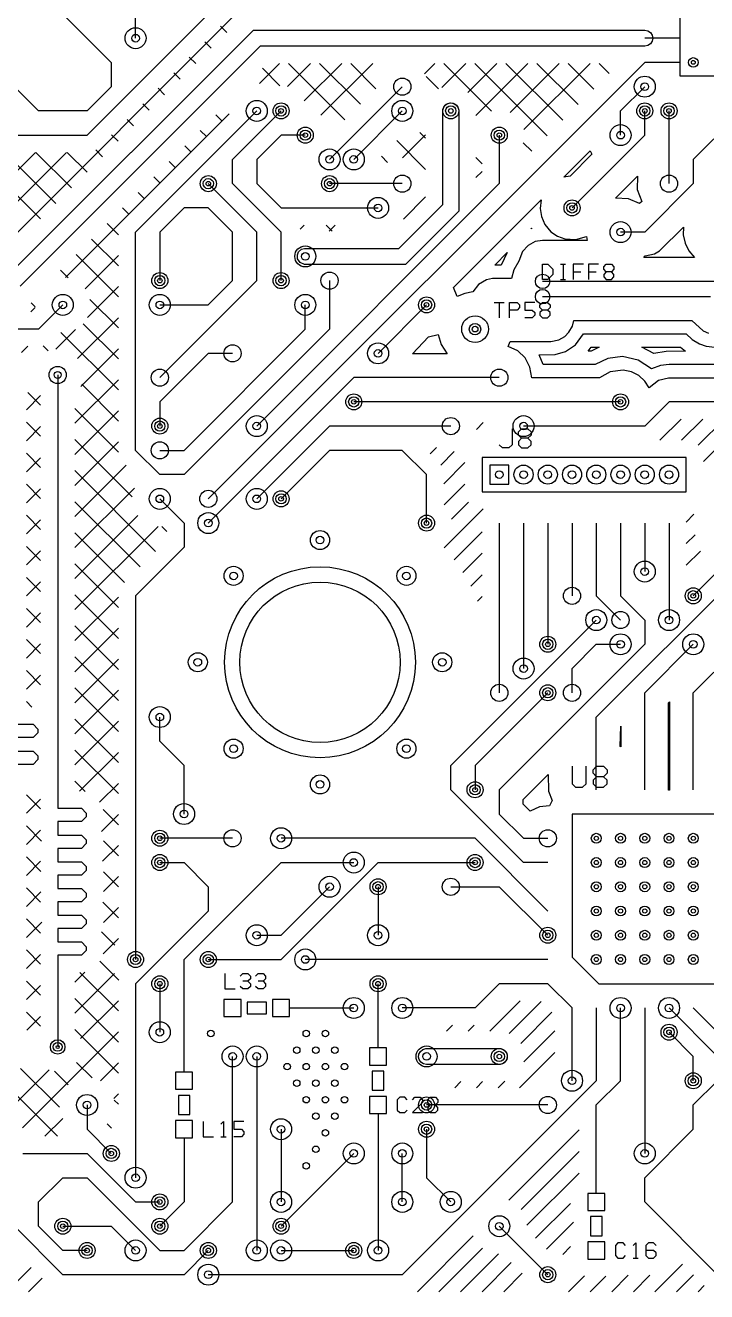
# Model space of a CAD drawing. Extents: x 7 to 280, y 7 to 360.
# Drawn here: x 207.6 to 243.3, y 6.7 to 73.1 of the extents above; entities that cross this region are included whole.
import ezdxf

# ---------------------------------------------------------------- set-up
doc = ezdxf.new("R2010")
doc.units = 0
doc.layers.add('SCORE', color=5, linetype='CONTINUOUS')

msp = doc.modelspace()

# ---------------------------------------------------------------- linework, layer by layer
at = {"layer": 'SCORE'}
for p, q in [((204.47, 78.74), (212.09, 71.12)), ((241.8715, 76.8985), (241.8715, 70.4215)), ((210.82, 67.31), (218.44, 74.93)), ((205.8161, 60.8629), (218.9832, 74.03)), ((213.36, 72.39), (213.36, 73.66)), ((217.7997, 73.0169), (218.1349, 72.6816)), ((206.713, 59.987), (219.536, 72.81)), ((219.536, 72.81), (240.03, 72.81)), ((240.03, 72.81), (240.1907, 72.778)), ((241.8715, 72.39), (240.03, 72.39)), ((240.1907, 72.778), (240.327, 72.687)), ((240.327, 72.687), (240.418, 72.5507)), ((240.418, 72.5507), (240.45, 72.39)), ((240.45, 72.39), (240.418, 72.2293)), ((219.884, 71.97), (207.307, 59.393)), ((216.9865, 72.2037), (217.3217, 71.8685)), ((240.03, 71.97), (219.884, 71.97)), ((240.1907, 72.002), (240.03, 71.97)), ((240.327, 72.093), (240.1907, 72.002)), ((240.418, 72.2293), (240.327, 72.093)), ((208.28, 68.58), (205.74, 71.12)), ((212.09, 71.12), (212.09, 69.85)), ((216.1733, 71.3905), (216.5085, 71.0553)), ((240.03, 71.12), (217.17, 48.26)), ((219.8543, 70.0221), (220.9022, 71.07)), ((221.3149, 69.8564), (222.5286, 71.07)), ((221.3729, 71.07), (224.325, 68.1178)), ((222.1904, 69.1055), (224.1549, 71.07)), ((222.9992, 71.07), (225.1382, 68.931)), ((223.0617, 68.3504), (225.7812, 71.07)), ((224.6256, 71.07), (225.9514, 69.7442)), ((228.495, 70.5311), (229.0339, 71.07)), ((229.4055, 69.8152), (230.6603, 71.07)), ((229.5046, 71.07), (232.0079, 68.5667)), ((230.7657, 69.549), (232.2866, 71.07)), ((231.1309, 71.07), (234.9191, 67.2819)), ((231.1881, 68.3451), (233.913, 71.07)), ((232.7573, 71.07), (235.7322, 68.095)), ((232.9728, 68.5035), (235.5393, 71.07)), ((233.697, 67.6014), (237.1657, 71.07)), ((234.3836, 71.07), (236.5454, 68.9082)), ((236.01, 71.07), (237.3586, 69.7214)), ((237.6363, 71.07), (238.1718, 70.5346)), ((241.8715, 71.12), (240.03, 71.12)), ((215.3601, 70.5773), (215.6954, 70.2421)), ((220.0016, 70.8149), (220.9185, 69.8981)), ((228.5729, 70.3753), (229.2199, 69.7284)), ((241.8715, 70.4215), (244.5385, 70.4215)), ((212.09, 69.85), (210.82, 68.58)), ((214.547, 69.7642), (214.8822, 69.4289)), ((227.33, 69.85), (223.52, 66.04)), ((238.76, 68.58), (240.03, 69.85)), ((246.38, 69.85), (242.57, 66.04)), ((229.672, 68.9504), (229.8288, 68.998)), ((229.8288, 68.998), (229.9919, 68.9819)), ((210.82, 68.58), (208.28, 68.58)), ((209.6943, 59.8621), (218.2679, 68.4357)), ((213.36, 62.23), (219.71, 68.58)), ((213.7338, 68.951), (214.069, 68.6158)), ((217.5621, 68.3754), (217.8973, 68.0401)), ((218.44, 66.04), (220.98, 68.58)), ((224.79, 66.04), (227.33, 68.58)), ((229.45, 63.674), (229.452, 68.6212)), ((229.452, 68.6212), (229.4996, 68.778)), ((229.4996, 68.778), (229.573, 68.877)), ((229.573, 68.877), (229.672, 68.9504)), ((229.9919, 68.9819), (230.1364, 68.9047)), ((230.1364, 68.9047), (230.2404, 68.778)), ((230.2404, 68.778), (230.288, 68.6212)), ((230.288, 68.6212), (230.29, 63.326)), ((238.76, 67.31), (238.76, 68.58)), ((240.03, 67.31), (240.03, 68.58)), ((241.3, 64.77), (241.3, 68.58)), ((212.9206, 68.1378), (213.2558, 67.8026)), ((206.19, 67.31), (208.28, 67.31)), ((208.28, 67.31), (210.82, 67.31)), ((212.1074, 67.3247), (212.4427, 66.9894)), ((216.7489, 67.5622), (217.0842, 67.227)), ((220.98, 67.31), (219.71, 66.04)), ((222.25, 67.31), (220.98, 67.31)), ((227.046, 67.0232), (228.5508, 65.5185)), ((227.336, 66.1193), (228.5515, 67.3349)), ((228.242, 67.4535), (228.5514, 67.1441)), ((232.41, 67.31), (232.41, 64.77)), ((236.22, 63.5), (240.03, 67.31)), ((205.37, 62.0432), (209.7368, 66.41)), ((205.6942, 63.9937), (208.1105, 66.41)), ((208.1431, 66.41), (210.0032, 64.5499)), ((209.7694, 66.41), (210.8163, 65.3631)), ((211.2728, 66.5329), (211.6295, 66.1763)), ((215.9358, 66.749), (216.271, 66.4138)), ((233.6667, 66.9079), (234.1059, 66.4687)), ((235.7926, 65.114), (237.1616, 66.4834)), ((237.1616, 66.4834), (237.2621, 66.313)), ((205.3404, 65.96), (208.3768, 62.9236)), ((206.7615, 66.1653), (209.19, 63.7367)), ((215.1226, 65.9358), (215.4578, 65.6006)), ((218.44, 64.77), (218.44, 66.04)), ((219.71, 66.04), (219.71, 64.77)), ((226.2328, 66.21), (226.5627, 65.8802)), ((231.1889, 66.133), (231.51, 65.8119)), ((237.2621, 66.313), (236.1182, 65.1665)), ((242.57, 66.04), (242.57, 64.77)), ((214.3094, 65.1227), (214.6447, 64.7874)), ((231.1893, 65.0937), (231.51, 65.4143)), ((236.1182, 65.1665), (235.7926, 65.114)), ((238.4979, 64.0101), (239.6452, 65.1574)), ((239.6452, 65.1574), (239.628, 64.4649)), ((219.71, 62.23), (217.17, 64.77)), ((220.98, 62.23), (218.44, 64.77)), ((232.41, 64.77), (219.71, 52.07)), ((219.71, 64.77), (220.98, 63.5)), ((227.33, 64.77), (223.52, 64.77)), ((239.628, 64.4649), (239.8755, 63.8432)), ((242.57, 64.77), (240.03, 62.23)), ((213.4963, 64.3095), (213.8315, 63.9743)), ((227.3878, 62.9185), (228.5502, 64.0808)), ((230.0039, 59.3235), (234.6059, 63.9268)), ((234.6059, 63.9268), (234.5507, 63.473)), ((239.171, 63.982), (238.4979, 64.0101)), ((239.7589, 63.7266), (239.171, 63.982)), ((239.8755, 63.8432), (239.7589, 63.7266)), ((212.6831, 63.4963), (213.0183, 63.1611)), ((215.9, 63.5), (214.63, 62.23)), ((217.17, 63.5), (215.9, 63.5)), ((218.44, 62.23), (217.17, 63.5)), ((220.98, 63.5), (226.06, 63.5)), ((227.156, 61.38), (229.45, 63.674)), ((230.29, 63.326), (227.504, 60.54)), ((234.5507, 63.473), (234.6147, 63.0412)), ((234.6147, 63.0412), (234.7986, 62.624)), ((211.8699, 62.6832), (212.46, 62.0931)), ((221.9729, 62.3826), (222.1903, 62.6)), ((223.3375, 62.6), (223.6589, 62.2786)), ((223.4951, 62.2785), (223.8166, 62.6)), ((234.0703, 62.401), (234.1038, 62.4345)), ((234.114, 62.4143), (234.0703, 62.401)), ((234.1038, 62.4345), (234.114, 62.4143)), ((234.7986, 62.624), (235.1141, 62.2491)), ((240.7959, 61.2426), (242.0599, 62.4921)), ((242.0599, 62.4921), (242.0467, 62.0805)), ((211.0567, 61.87), (212.46, 60.4667)), ((213.36, 50.8), (213.36, 62.23)), ((214.63, 62.23), (214.63, 59.69)), ((218.44, 59.69), (218.44, 62.23)), ((219.71, 59.69), (219.71, 62.23)), ((220.98, 59.69), (220.98, 62.23)), ((234.2845, 61.7354), (233.9141, 61.5374)), ((234.68, 61.8), (234.2845, 61.7354)), ((237.0128, 61.8), (234.68, 61.8)), ((235.1141, 62.2491), (235.4569, 62.0151)), ((235.4569, 62.0151), (235.8343, 61.8755)), ((235.8343, 61.8755), (236.4105, 61.8413)), ((236.4105, 61.8413), (236.974, 62.0105)), ((236.974, 62.0105), (237.0128, 61.8)), ((240.03, 62.23), (238.76, 62.23)), ((242.0467, 62.0805), (242.1368, 61.6492)), ((210.2436, 61.0568), (212.46, 58.8404)), ((221.8381, 61.0419), (221.9008, 61.1933)), ((221.8481, 60.8381), (221.8381, 61.0419)), ((221.9008, 61.1933), (222.052, 61.3304)), ((222.052, 61.3304), (222.2088, 61.378)), ((222.2088, 61.378), (227.156, 61.38)), ((232.1699, 60.5), (232.8288, 61.1591)), ((232.8288, 61.1591), (232.5113, 60.5)), ((233.6223, 61.2154), (233.4404, 60.7077)), ((233.9141, 61.5374), (233.6223, 61.2154)), ((240.0551, 60.9806), (240.5398, 61.0891)), ((240.5398, 61.0891), (240.7959, 61.2426)), ((242.1368, 61.6492), (242.3289, 61.2528)), ((242.3289, 61.2528), (242.6281, 60.9)), ((210.726, 59.2674), (212.46, 61.0014)), ((221.9836, 60.6353), (221.8481, 60.8381)), ((222.2088, 60.542), (221.9836, 60.6353)), ((227.504, 60.54), (222.2088, 60.542)), ((232.5113, 60.5), (232.1699, 60.5)), ((233.4404, 60.7077), (233.1644, 60.2486)), ((234.68, 59.75), (234.68, 60.55)), ((234.68, 60.55), (234.9467, 60.55)), ((234.9467, 60.55), (235.2133, 60.2833)), ((235.6133, 60.55), (235.88, 60.55)), ((235.7467, 60.55), (235.7467, 59.75)), ((236.8133, 60.55), (236.28, 60.55)), ((236.28, 60.55), (236.28, 59.75)), ((237.6133, 60.55), (237.08, 60.55)), ((237.08, 60.55), (237.08, 59.75)), ((237.88, 60.4167), (238.0133, 60.55)), ((237.88, 60.2833), (237.88, 60.4167)), ((238.0133, 60.55), (238.28, 60.55)), ((238.28, 60.55), (238.4133, 60.4167)), ((238.4133, 60.4167), (238.4133, 60.2833)), ((239.9719, 60.9), (240.0551, 60.9806)), ((242.6281, 60.9), (239.9719, 60.9)), ((209.4304, 60.2436), (209.8325, 59.8415)), ((231.7445, 59.7354), (231.321, 59.4938)), ((232.0517, 59.7965), (231.7445, 59.7354)), ((233.0576, 59.8), (232.0517, 59.7965)), ((233.1644, 60.2486), (233.0576, 59.8)), ((234.9467, 59.75), (234.68, 59.75)), ((235.2133, 60.0167), (234.9467, 59.75)), ((235.2133, 60.2833), (235.2133, 60.0167)), ((235.6133, 59.75), (235.88, 59.75)), ((236.28, 60.15), (236.68, 60.15)), ((237.08, 60.15), (237.48, 60.15)), ((238.0133, 60.15), (237.88, 60.2833)), ((238.0133, 60.15), (237.88, 60.0167)), ((237.88, 60.0167), (237.88, 59.8833)), ((237.88, 59.8833), (238.0133, 59.75)), ((238.28, 60.15), (238.0133, 60.15)), ((238.0133, 59.75), (238.28, 59.75)), ((238.4133, 60.2833), (238.28, 60.15)), ((238.4133, 60.0167), (238.28, 60.15)), ((238.28, 59.75), (238.4133, 59.8833)), ((238.4133, 59.8833), (238.4133, 60.0167)), ((210.8357, 57.7508), (212.46, 59.3751)), ((214.63, 54.61), (219.71, 59.69)), ((217.17, 58.42), (218.44, 59.69)), ((223.52, 59.69), (223.52, 57.15)), ((230.2096, 58.863), (230.0039, 59.3235)), ((231.0159, 59.0954), (230.6, 59.0232)), ((231.321, 59.4938), (231.0159, 59.0954)), ((253.68, 59.65), (234.68, 59.65)), ((207.886, 58.5353), (208.1041, 58.3173)), ((209.55, 58.42), (208.28, 57.15)), ((210.9715, 58.7025), (212.46, 57.214)), ((214.63, 58.42), (217.17, 58.42)), ((222.25, 57.15), (222.25, 58.42)), ((226.06, 55.88), (228.6, 58.42)), ((230.6, 59.0232), (230.2096, 58.863)), ((232.14, 58.55), (232.6733, 58.55)), ((232.4067, 58.55), (232.4067, 57.75)), ((232.94, 57.75), (232.94, 58.55)), ((232.94, 58.55), (233.34, 58.55)), ((233.34, 58.55), (233.4733, 58.4167)), ((233.4733, 58.4167), (233.4733, 58.2833)), ((234.2733, 58.55), (233.74, 58.55)), ((233.74, 58.55), (233.74, 58.15)), ((234.54, 58.4167), (234.6733, 58.55)), ((234.54, 58.2833), (234.54, 58.4167)), ((234.6733, 58.55), (234.94, 58.55)), ((243.48, 58.85), (234.68, 58.85)), ((234.94, 58.55), (235.0733, 58.4167)), ((235.0733, 58.4167), (235.0733, 58.2833)), ((207.8822, 58.05), (208.1079, 58.2757)), ((210.3204, 55.6092), (212.46, 57.7488)), ((233.34, 58.15), (232.94, 58.15)), ((233.4733, 58.2833), (233.34, 58.15)), ((233.74, 58.15), (234.14, 58.15)), ((234.14, 57.75), (233.74, 57.75)), ((234.14, 58.15), (234.2733, 58.0167)), ((234.2733, 57.8833), (234.14, 57.75)), ((234.2733, 58.0167), (234.2733, 57.8833)), ((234.6733, 58.15), (234.54, 58.2833)), ((234.6733, 58.15), (234.54, 58.0167)), ((234.54, 58.0167), (234.54, 57.8833)), ((234.54, 57.8833), (234.6733, 57.75)), ((234.94, 58.15), (234.6733, 58.15)), ((234.6733, 57.75), (234.94, 57.75)), ((235.0733, 58.2833), (234.94, 58.15)), ((235.0733, 58.0167), (234.94, 58.15)), ((234.94, 57.75), (235.0733, 57.8833)), ((235.0733, 57.8833), (235.0733, 58.0167)), ((208.28, 57.15), (200.66, 57.15)), ((209.1808, 56.0959), (210.2192, 57.1343)), ((210.613, 57.4347), (212.46, 55.5877)), ((223.52, 57.15), (215.9, 49.53)), ((215.9, 50.8), (222.25, 57.15)), ((236.0607, 56.9841), (236.2405, 57.3037)), ((236.2405, 57.3037), (236.3138, 57.6)), ((236.3138, 57.6), (242.496, 57.6)), ((242.496, 57.6), (243.0809, 57.0645)), ((243.0809, 57.0645), (243.3703, 56.9447)), ((209.4473, 56.9741), (212.46, 53.9613)), ((227.8593, 55.86), (228.7012, 56.7535)), ((228.7012, 56.7535), (229.2116, 56.8665)), ((229.2116, 56.8665), (229.3633, 56.3477)), ((232.8675, 56.2467), (232.9776, 56.5)), ((232.9776, 56.5), (235.1077, 56.5008)), ((235.1077, 56.5008), (235.5196, 56.5828)), ((235.5196, 56.5828), (235.8392, 56.7626)), ((235.8392, 56.7626), (236.0607, 56.9841)), ((236.4024, 56.3238), (236.8277, 56.9)), ((236.8277, 56.9), (242.1923, 56.9)), ((242.1923, 56.9), (242.5171, 56.6004)), ((242.5171, 56.6004), (242.8909, 56.3763)), ((207.3907, 55.9322), (207.7086, 56.25)), ((208.5136, 56.2814), (208.7882, 56.0068)), ((210.4902, 54.1527), (212.46, 56.1224)), ((217.17, 55.88), (214.63, 53.34)), ((218.44, 55.88), (217.17, 55.88)), ((229.6786, 55.86), (227.8593, 55.86)), ((229.3633, 56.3477), (229.6786, 55.86)), ((233.3765, 56.008), (232.8675, 56.2467)), ((233.7619, 55.6401), (233.3765, 56.008)), ((234.4934, 55.8), (235.3327, 55.8178)), ((234.7099, 55.2936), (234.4934, 55.8)), ((235.3327, 55.8178), (235.8824, 55.9763)), ((235.8824, 55.9763), (236.4024, 56.3238)), ((237.0612, 55.9989), (237.2217, 56.2)), ((237.2277, 55.9993), (237.0612, 55.9989)), ((237.2217, 56.2), (237.6466, 56.2)), ((237.6466, 56.2), (237.2277, 55.9993)), ((239.8734, 56.2), (241.9064, 56.2)), ((240.5044, 55.8653), (239.8734, 56.2)), ((241.143, 55.9848), (240.5044, 55.8653)), ((242.1673, 55.99), (241.143, 55.9848)), ((241.9064, 56.2), (242.1673, 55.99)), ((242.8909, 56.3763), (243.2525, 56.2525)), ((243.2525, 56.2525), (243.7, 56.2)), ((234.0176, 55.1617), (233.7619, 55.6401)), ((234.1093, 54.59), (234.0176, 55.1617)), ((237.4283, 55.2998), (234.7099, 55.2936)), ((238.098, 55.6151), (237.4283, 55.2998)), ((238.8557, 55.7077), (238.098, 55.6151)), ((239.6916, 55.5187), (238.8557, 55.7077)), ((240.3878, 55.0616), (239.6916, 55.5187)), ((240.8525, 55.2375), (240.3878, 55.0616)), ((241.3, 55.29), (240.8525, 55.2375)), ((251.9223, 55.29), (241.3, 55.29)), ((209.28, 54.75), (209.28, 32.05)), ((210.18, 52.2161), (212.46, 54.4961)), ((224.79, 54.61), (217.17, 46.99)), ((232.41, 54.61), (224.79, 54.61)), ((237.6532, 54.59), (234.1093, 54.59)), ((238.217, 54.9188), (237.6532, 54.59)), ((238.8968, 55.0039), (238.217, 54.9188)), ((239.3418, 54.905), (238.8968, 55.0039)), ((239.7099, 54.713), (239.3418, 54.905)), ((240.0333, 54.4199), (239.7099, 54.713)), ((240.2618, 54.0695), (240.0333, 54.4199)), ((240.7414, 54.4578), (240.2618, 54.0695)), ((241.2657, 54.5892), (240.7414, 54.4578)), ((252.2122, 54.59), (241.2657, 54.5892)), ((207.7201, 53.8222), (208.38, 53.1623)), ((210.5368, 54.2582), (212.46, 52.335)), ((207.64, 52.9288), (208.38, 53.6688)), ((214.63, 53.34), (214.63, 52.07)), ((238.76, 53.34), (224.79, 53.34)), ((241.3, 53.34), (240.03, 52.07)), ((252.73, 53.34), (241.3, 53.34)), ((210.18, 52.9886), (212.4656, 50.703)), ((210.18, 50.5897), (212.46, 52.8697)), ((240.8268, 51.33), (241.9368, 52.44)), ((241.9581, 51.33), (243.0681, 52.44)), ((242.8308, 51.0714), (244.1995, 52.44)), ((243.1, 50.2091), (245.3309, 52.44)), ((207.64, 52.276), (208.38, 51.536)), ((207.64, 51.3024), (208.38, 52.0424)), ((223.52, 52.07), (219.71, 48.26)), ((229.87, 52.07), (223.52, 52.07)), ((231.2081, 51.8936), (231.5721, 52.2576)), ((233.0767, 51.93), (233.0767, 51.0967)), ((233.41, 51.7633), (233.5767, 51.93)), ((233.41, 51.5967), (233.41, 51.7633)), ((233.5767, 51.93), (233.91, 51.93)), ((240.03, 52.07), (233.68, 52.07)), ((233.91, 51.93), (234.0767, 51.7633)), ((234.0767, 51.7633), (234.0767, 51.5967)), ((210.18, 51.3623), (213.1838, 48.3585)), ((210.18, 48.9634), (212.46, 51.2434)), ((232.5767, 50.93), (232.41, 51.0967)), ((233.0767, 51.0967), (232.91, 50.93)), ((233.5767, 51.43), (233.41, 51.5967)), ((233.5767, 51.43), (233.41, 51.2633)), ((233.41, 51.2633), (233.41, 51.0967)), ((233.41, 51.0967), (233.5767, 50.93)), ((233.91, 51.43), (233.5767, 51.43)), ((234.0767, 51.5967), (233.91, 51.43)), ((234.0767, 51.2633), (233.91, 51.43)), ((233.91, 50.93), (234.0767, 51.0967)), ((234.0767, 51.0967), (234.0767, 51.2633)), ((207.64, 50.6496), (208.38, 49.9096)), ((207.64, 49.6761), (208.38, 50.4161)), ((214.63, 49.53), (213.36, 50.8)), ((214.63, 50.8), (215.9, 50.8)), ((223.52, 50.8), (220.98, 48.26)), ((227.33, 50.8), (223.52, 50.8)), ((228.6, 49.53), (227.33, 50.8)), ((228.7929, 50.6099), (229.1268, 50.9438)), ((229.3465, 50.032), (230.0464, 50.7319)), ((242.2, 50.43), (231.51, 50.43)), ((231.51, 50.43), (231.51, 48.63)), ((232.91, 50.93), (232.5767, 50.93)), ((233.5767, 50.93), (233.91, 50.93)), ((242.2, 48.63), (242.2, 50.43)), ((210.18, 47.337), (212.8651, 50.0221)), ((229.5, 49.0542), (230.61, 50.1642)), ((232.91, 50.03), (231.91, 50.03)), ((231.91, 50.03), (231.91, 49.03)), ((232.91, 49.03), (232.91, 50.03)), ((210.18, 49.736), (214.4116, 45.5044)), ((215.9, 49.53), (214.63, 49.53)), ((228.6, 46.99), (228.6, 49.53)), ((207.64, 49.0233), (208.38, 48.2833)), ((207.64, 48.0497), (208.38, 48.7897)), ((210.18, 45.7107), (213.296, 48.8266)), ((229.5165, 47.9393), (230.61, 49.0328)), ((231.51, 48.63), (242.2, 48.63)), ((231.91, 49.03), (232.91, 49.03)), ((210.18, 48.1096), (213.5984, 44.6912)), ((214.63, 48.26), (215.9, 46.99)), ((229.9035, 47.195), (230.7941, 48.0856)), ((207.64, 47.3969), (208.38, 46.6569)), ((207.64, 46.4234), (208.38, 47.1634)), ((210.18, 44.0843), (213.4771, 47.3815)), ((229.526, 45.6861), (231.5699, 47.73)), ((242.1978, 47.0442), (242.6029, 47.4493)), ((210.18, 42.458), (214.5356, 46.8136)), ((210.18, 46.4833), (212.7852, 43.878)), ((214.7285, 46.8138), (215, 46.5423)), ((215.9, 46.99), (215.9, 45.72)), ((230.0428, 45.0715), (231.51, 46.5387)), ((232.41, 46.99), (232.41, 38.1)), ((233.68, 46.99), (233.68, 39.37)), ((234.95, 46.99), (234.95, 40.64)), ((236.22, 46.99), (236.22, 43.18)), ((237.49, 36.83), (247.65, 46.99)), ((237.49, 46.99), (237.49, 43.18)), ((238.76, 46.99), (238.76, 43.18)), ((240.03, 46.99), (240.03, 44.45)), ((241.3, 46.99), (241.3, 41.91)), ((207.64, 45.7706), (208.38, 45.0306)), ((242.2, 45.915), (242.6683, 46.3833)), ((207.64, 44.797), (208.38, 45.537)), ((215.9, 45.72), (213.36, 43.18)), ((230.5072, 44.4046), (231.51, 45.4074)), ((242.2, 44.7836), (242.94, 45.5236)), ((242.57, 38.1), (250.19, 45.72)), ((210.18, 44.8569), (212.46, 42.5769)), ((243.84, 44.45), (242.57, 43.18)), ((207.64, 44.1442), (208.38, 43.4042)), ((207.64, 43.1707), (208.38, 43.9107)), ((230.9161, 43.6821), (231.51, 44.276)), ((210.18, 43.2306), (212.46, 40.9506)), ((213.36, 43.18), (213.36, 24.13)), ((231.2647, 42.8993), (231.51, 43.1446)), ((237.49, 43.18), (238.76, 41.91)), ((238.76, 43.18), (240.03, 41.91)), ((207.64, 42.5179), (208.38, 41.7779)), ((210.18, 40.8316), (212.46, 43.1116)), ((207.64, 41.5443), (208.38, 42.2843)), ((229.87, 34.29), (237.49, 41.91)), ((240.03, 41.91), (240.03, 40.64)), ((210.18, 41.6042), (212.46, 39.3242)), ((210.18, 39.2053), (212.46, 41.4853)), ((207.64, 40.8915), (208.38, 40.1515)), ((207.64, 39.918), (208.38, 40.658)), ((240.03, 40.64), (232.41, 33.02)), ((236.22, 39.37), (237.49, 40.64)), ((237.49, 40.64), (238.76, 40.64)), ((240.03, 38.1), (242.57, 40.64)), ((210.18, 39.9779), (212.46, 37.6979)), ((210.18, 37.579), (212.46, 39.859)), ((207.64, 39.2652), (208.38, 38.5252)), ((236.22, 38.1), (236.22, 39.37)), ((207.64, 38.2916), (208.38, 39.0316)), ((210.18, 38.3515), (212.46, 36.0715)), ((210.18, 35.9526), (212.46, 38.2326)), ((234.95, 38.1), (231.14, 34.29)), ((240.03, 33.02), (240.03, 38.1)), ((242.57, 33.02), (242.57, 38.1)), ((207.64, 37.6388), (207.9288, 37.35)), ((241.2795, 33), (241.28, 37.5822)), ((241.28, 37.5822), (241.32, 37.6222)), ((241.32, 37.6222), (241.3205, 33)), ((210.18, 36.7252), (212.46, 34.4452)), ((210.18, 34.3263), (212.46, 36.6063)), ((214.63, 35.56), (214.63, 36.83)), ((237.49, 33.02), (237.49, 36.83)), ((206.74, 36.45), (207.99, 36.45)), ((207.99, 36.45), (208.24, 36.2)), ((208.24, 36), (207.99, 35.75)), ((208.24, 36.2), (208.24, 36)), ((238.74, 35.2935), (238.78, 36.3522)), ((238.78, 36.3522), (238.78, 35.2665)), ((207.99, 35.75), (206.74, 35.75)), ((215.9, 34.29), (214.63, 35.56)), ((238.78, 35.2665), (238.74, 35.2935)), ((206.74, 35.05), (207.99, 35.05)), ((207.99, 35.05), (208.24, 34.8)), ((208.24, 34.6), (207.99, 34.35)), ((208.24, 34.8), (208.24, 34.6)), ((210.18, 35.0988), (212.46, 32.8188)), ((210.4301, 32.95), (212.46, 34.9799)), ((207.99, 34.35), (206.74, 34.35)), ((215.9, 31.75), (215.9, 34.29)), ((229.87, 33.02), (229.87, 34.29)), ((231.14, 34.29), (231.14, 33.02)), ((236.22, 34.25), (236.22, 33.3333)), ((236.9533, 33.3333), (236.9533, 34.25)), ((237.32, 34.0667), (237.5033, 34.25)), ((237.32, 33.8833), (237.32, 34.0667)), ((237.5033, 33.7), (237.32, 33.8833)), ((237.5033, 34.25), (237.87, 34.25)), ((237.87, 34.25), (238.0533, 34.0667)), ((238.0533, 33.8833), (237.87, 33.7)), ((238.0533, 34.0667), (238.0533, 33.8833)), ((210.18, 33.4725), (210.724, 32.9285)), ((211.4762, 32.3697), (212.46, 33.3536)), ((233.66, 32.5022), (234.97, 33.8122)), ((234.97, 33.8122), (234.9881, 32.94)), ((236.22, 33.3333), (236.4033, 33.15)), ((236.77, 33.15), (236.9533, 33.3333)), ((237.5033, 33.7), (237.32, 33.5167)), ((237.32, 33.5167), (237.32, 33.3333)), ((237.32, 33.3333), (237.5033, 33.15)), ((237.87, 33.7), (237.5033, 33.7)), ((238.0533, 33.5167), (237.87, 33.7)), ((237.87, 33.15), (238.0533, 33.3333)), ((238.0533, 33.3333), (238.0533, 33.5167)), ((207.64, 32.7598), (208.3811, 32.0187)), ((207.64, 31.7863), (208.38, 32.5263)), ((233.68, 29.21), (229.87, 33.02)), ((232.41, 33.02), (232.41, 31.75)), ((234.9881, 32.94), (235.1854, 32.45)), ((236.4033, 33.15), (236.77, 33.15)), ((237.5033, 33.15), (237.87, 33.15)), ((241.3205, 33), (241.2795, 33)), ((209.28, 32.05), (210.53, 32.05)), ((210.53, 32.05), (210.78, 31.8)), ((211.6585, 31.994), (212.46, 31.1925)), ((233.66, 32.2678), (233.66, 32.5022)), ((234.0232, 31.9045), (233.66, 32.2678)), ((234.5156, 32.1232), (234.0232, 31.9045)), ((235.0458, 32.1768), (234.5156, 32.1232)), ((235.1854, 32.45), (235.0458, 32.1768)), ((210.53, 31.35), (209.28, 31.35)), ((209.28, 31.35), (209.28, 30.65)), ((210.78, 31.6), (210.53, 31.35)), ((210.78, 31.8), (210.78, 31.6)), ((211.5676, 30.8348), (212.46, 31.7272)), ((232.41, 31.75), (233.68, 30.48)), ((245.11, 31.75), (236.22, 31.75)), ((236.22, 31.75), (236.22, 24.26)), ((207.64, 31.1335), (208.437, 30.3364)), ((207.64, 30.1599), (208.38, 30.8999)), ((209.28, 30.65), (210.53, 30.65)), ((210.53, 30.65), (210.78, 30.4)), ((210.53, 29.95), (209.28, 29.95)), ((209.28, 29.95), (209.28, 29.25)), ((210.78, 30.2), (210.53, 29.95)), ((210.78, 30.4), (210.78, 30.2)), ((211.6361, 29.2769), (212.46, 30.1009)), ((211.68, 30.3462), (212.46, 29.5662)), ((218.44, 30.48), (214.63, 30.48)), ((231.14, 30.48), (220.98, 30.48)), ((234.95, 26.67), (231.14, 30.48)), ((233.68, 30.48), (234.95, 30.48)), ((207.64, 29.5071), (208.4018, 28.7453)), ((207.64, 28.5336), (208.38, 29.2736)), ((209.28, 29.25), (210.53, 29.25)), ((210.53, 29.25), (210.78, 29)), ((214.63, 29.21), (215.9, 29.21)), ((215.9, 24.13), (220.98, 29.21)), ((215.9, 29.21), (217.17, 27.94)), ((220.98, 29.21), (224.79, 29.21)), ((220.98, 24.13), (226.06, 29.21)), ((226.06, 29.21), (231.14, 29.21)), ((234.95, 29.21), (233.68, 29.21)), ((210.53, 28.55), (209.28, 28.55)), ((209.28, 28.55), (209.28, 27.85)), ((210.78, 28.8), (210.53, 28.55)), ((210.78, 29), (210.78, 28.8)), ((211.6764, 28.7234), (212.46, 27.9398)), ((207.64, 27.8808), (208.38, 27.1408)), ((211.6751, 27.6896), (212.46, 28.4745)), ((217.17, 27.94), (217.17, 26.67)), ((220.98, 25.4), (223.52, 27.94)), ((226.06, 27.94), (226.06, 25.4)), ((229.87, 27.94), (232.41, 27.94)), ((232.41, 27.94), (234.95, 25.4)), ((207.64, 26.9072), (208.3993, 27.6665)), ((209.28, 27.85), (210.53, 27.85)), ((210.53, 27.85), (210.78, 27.6)), ((210.78, 27.4), (210.53, 27.15)), ((210.78, 27.6), (210.78, 27.4)), ((210.53, 27.15), (209.28, 27.15)), ((209.28, 27.15), (209.28, 26.45)), ((211.6394, 27.1341), (212.46, 26.3135)), ((211.68, 26.0682), (212.46, 26.8482)), ((217.17, 26.67), (213.36, 22.86)), ((207.64, 26.2544), (208.38, 25.5144)), ((207.64, 25.2809), (208.4457, 26.0866)), ((209.28, 26.45), (210.53, 26.45)), ((210.53, 26.45), (210.78, 26.2)), ((210.78, 26), (210.53, 25.75)), ((210.78, 26.2), (210.78, 26)), ((210.53, 25.75), (209.28, 25.75)), ((209.28, 25.75), (209.28, 25.05)), ((211.5726, 25.5745), (212.2715, 24.8756)), ((211.6622, 24.424), (212.46, 25.2218)), ((219.71, 25.4), (220.98, 25.4)), ((207.64, 24.6281), (208.38, 23.8881)), ((209.28, 25.05), (210.53, 25.05)), ((210.53, 25.05), (210.78, 24.8)), ((210.78, 24.6), (210.53, 24.35)), ((210.78, 24.8), (210.78, 24.6)), ((207.64, 23.6545), (208.3819, 24.3964)), ((210.53, 24.35), (209.28, 24.35)), ((209.28, 24.35), (209.28, 19.55)), ((211.4826, 24.0381), (212.479, 23.0418)), ((215.9, 20.32), (215.9, 24.13)), ((217.17, 24.13), (220.98, 24.13)), ((234.95, 24.13), (222.25, 24.13)), ((236.22, 24.26), (237.62, 22.86)), ((210.18, 22.9418), (210.706, 23.4678)), ((210.18, 21.3155), (212.2624, 23.3979)), ((210.4444, 23.45), (212.46, 21.4344)), ((218.04, 23.39), (218.04, 22.59)), ((218.84, 23.2567), (218.9733, 23.39)), ((218.9733, 23.39), (219.24, 23.39)), ((219.24, 23.39), (219.3733, 23.2567)), ((219.3733, 23.2567), (219.3733, 23.1233)), ((219.64, 23.2567), (219.7733, 23.39)), ((219.7733, 23.39), (220.04, 23.39)), ((220.04, 23.39), (220.1733, 23.2567)), ((220.1733, 23.2567), (220.1733, 23.1233)), ((207.64, 23.0017), (208.38, 22.2617)), ((207.64, 22.0282), (208.38, 22.7682)), ((213.36, 22.86), (213.36, 12.7)), ((214.63, 22.86), (214.63, 20.32)), ((218.04, 22.59), (218.5733, 22.59)), ((218.9733, 22.59), (218.84, 22.7233)), ((219.24, 22.99), (218.9733, 22.99)), ((219.24, 22.59), (218.9733, 22.59)), ((219.3733, 23.1233), (219.24, 22.99)), ((219.24, 22.99), (219.3733, 22.8567)), ((219.3733, 22.7233), (219.24, 22.59)), ((219.3733, 22.8567), (219.3733, 22.7233)), ((219.7733, 22.59), (219.64, 22.7233)), ((220.04, 22.99), (219.7733, 22.99)), ((220.04, 22.59), (219.7733, 22.59)), ((220.1733, 23.1233), (220.04, 22.99)), ((220.04, 22.99), (220.1733, 22.8567)), ((220.1733, 22.7233), (220.04, 22.59)), ((220.1733, 22.8567), (220.1733, 22.7233)), ((226.06, 21.59), (226.06, 22.86)), ((232.41, 22.86), (231.14, 21.59)), ((234.95, 22.86), (232.41, 22.86)), ((236.22, 21.59), (234.95, 22.86)), ((237.62, 22.86), (245.11, 22.86)), ((210.18, 22.0881), (212.46, 19.8081)), ((210.4814, 19.9905), (212.46, 21.9692)), ((218.89, 22.04), (217.99, 22.04)), ((217.99, 22.04), (217.99, 21.14)), ((218.89, 21.14), (218.89, 22.04)), ((221.43, 22.04), (220.53, 22.04)), ((220.53, 22.04), (220.53, 21.14)), ((221.43, 21.14), (221.43, 22.04)), ((231.9062, 20.368), (233.4983, 21.96)), ((232.9316, 20.262), (234.6034, 21.9338)), ((207.64, 21.3754), (208.38, 20.6354)), ((220.21, 21.89), (219.21, 21.89)), ((219.21, 21.89), (219.21, 21.29)), ((219.21, 21.29), (220.21, 21.29)), ((220.21, 21.29), (220.21, 21.89)), ((221.43, 21.59), (223.52, 21.59)), ((223.52, 21.59), (224.79, 21.59)), ((226.06, 19.5), (226.06, 21.59)), ((231.14, 21.59), (227.33, 21.59)), ((233.5371, 19.7361), (235.1691, 21.3681)), ((236.22, 17.78), (236.22, 21.59)), ((237.49, 21.59), (237.49, 17.78)), ((238.76, 17.78), (238.76, 21.59)), ((240.03, 21.59), (240.03, 13.97)), ((243.84, 19.05), (241.3, 21.59)), ((242.57, 21.59), (255.27, 8.89)), ((207.6686, 20.4304), (208.38, 21.1418)), ((217.99, 21.14), (218.89, 21.14)), ((220.53, 21.14), (221.43, 21.14)), ((229.6435, 20.368), (229.9655, 20.69)), ((230.7749, 20.368), (231.0969, 20.69)), ((207.4372, 15.32), (212.46, 20.3428)), ((210.18, 20.4617), (212.46, 18.1817)), ((215.9, 18.23), (215.9, 20.32)), ((233.6988, 18.7664), (235.32, 20.3876)), ((242.57, 19.05), (241.3, 20.32)), ((226.51, 19.5), (225.61, 19.5)), ((225.61, 19.5), (225.61, 18.6)), ((226.51, 18.6), (226.51, 19.5)), ((228.1981, 19.1719), (228.2753, 19.3164)), ((228.2753, 19.3164), (228.402, 19.4204)), ((228.402, 19.4204), (228.5588, 19.468)), ((228.5588, 19.468), (232.4512, 19.468)), ((232.4512, 19.468), (232.608, 19.4204)), ((232.608, 19.4204), (232.707, 19.347)), ((232.707, 19.347), (232.798, 19.2107)), ((233.4737, 17.41), (235.32, 19.2563)), ((205.2771, 18.8592), (209.2663, 14.87)), ((210.2726, 18.7428), (211.0792, 17.9362)), ((211.5218, 17.7783), (212.46, 18.7165)), ((218.44, 11.43), (218.44, 19.05)), ((219.71, 19.05), (219.71, 8.89)), ((225.61, 18.6), (226.51, 18.6)), ((228.182, 19.0088), (228.1981, 19.1719)), ((228.212, 18.8893), (228.182, 19.0088)), ((228.303, 18.753), (228.212, 18.8893)), ((228.4393, 18.662), (228.303, 18.753)), ((228.6, 18.63), (228.4393, 18.662)), ((232.4512, 18.632), (228.6, 18.63)), ((232.608, 18.6796), (232.4512, 18.632)), ((232.7347, 18.7836), (232.608, 18.6796)), ((232.8119, 18.9281), (232.7347, 18.7836)), ((232.798, 19.2107), (232.828, 19.0912)), ((232.828, 19.0912), (232.8119, 18.9281)), ((242.57, 17.78), (242.57, 19.05)), ((206.3017, 15.8109), (208.8395, 18.3486)), ((207.3417, 18.421), (209.3758, 16.3869)), ((209.1069, 18.2821), (209.8249, 17.5641)), ((216.35, 18.23), (215.45, 18.23)), ((215.45, 18.23), (215.45, 17.33)), ((216.35, 17.33), (216.35, 18.23)), ((226.36, 18.28), (225.76, 18.28)), ((225.76, 18.28), (225.76, 17.28)), ((226.36, 17.28), (226.36, 18.28)), ((215.45, 17.33), (216.35, 17.33)), ((225.76, 17.28), (226.36, 17.28)), ((237.49, 17.78), (227.33, 7.62)), ((230.0796, 17.41), (230.4006, 17.7309)), ((231.211, 17.41), (231.5325, 17.7315)), ((232.3424, 17.41), (232.6936, 17.7612)), ((237.49, 16.51), (238.76, 17.78)), ((242.57, 16.51), (243.84, 17.78)), ((212.2271, 16.8572), (212.46, 17.0901)), ((212.2462, 16.7692), (212.46, 16.5554)), ((216.2, 17.01), (215.6, 17.01)), ((215.6, 17.01), (215.6, 16.01)), ((216.2, 16.01), (216.2, 17.01)), ((226.51, 16.96), (225.61, 16.96)), ((225.61, 16.96), (225.61, 16.06)), ((226.51, 16.06), (226.51, 16.96)), ((227.1933, 16.91), (227.06, 16.7767)), ((227.06, 16.7767), (227.06, 16.2433)), ((227.46, 16.91), (227.1933, 16.91)), ((227.5933, 16.7767), (227.46, 16.91)), ((227.86, 16.7767), (227.9933, 16.91)), ((228.3933, 16.6433), (227.86, 16.11)), ((227.9933, 16.91), (228.26, 16.91)), ((228.26, 16.91), (228.3933, 16.7767)), ((228.3933, 16.7767), (228.3933, 16.6433)), ((228.66, 16.7767), (228.7933, 16.91)), ((228.66, 16.6433), (228.66, 16.7767)), ((228.7933, 16.51), (228.66, 16.6433)), ((228.7933, 16.91), (229.06, 16.91)), ((229.06, 16.91), (229.1933, 16.7767)), ((229.1933, 16.6433), (229.06, 16.51)), ((229.1933, 16.7767), (229.1933, 16.6433)), ((210.82, 16.51), (210.82, 15.24)), ((215.6, 16.01), (216.2, 16.01)), ((225.61, 16.06), (226.51, 16.06)), ((226.06, 16.06), (226.06, 13.97)), ((227.06, 16.2433), (227.1933, 16.11)), ((227.1933, 16.11), (227.46, 16.11)), ((227.46, 16.11), (227.5933, 16.2433)), ((227.86, 16.11), (228.3933, 16.11)), ((234.95, 16.51), (228.6, 16.51)), ((228.7933, 16.51), (228.66, 16.3767)), ((228.66, 16.3767), (228.66, 16.2433)), ((228.66, 16.2433), (228.7933, 16.11)), ((229.06, 16.51), (228.7933, 16.51)), ((228.7933, 16.11), (229.06, 16.11)), ((229.1933, 16.3767), (229.06, 16.51)), ((229.06, 16.11), (229.1933, 16.2433)), ((229.1933, 16.2433), (229.1933, 16.3767)), ((237.49, 13.97), (237.49, 16.51)), ((242.57, 15.24), (242.57, 16.51)), ((208.6135, 14.87), (209.5517, 15.8082)), ((211.8741, 15.5149), (212.0997, 15.2893)), ((216.35, 15.69), (215.45, 15.69)), ((215.45, 15.69), (215.45, 14.79)), ((216.35, 14.79), (216.35, 15.69)), ((216.9, 15.64), (216.9, 14.84)), ((217.8333, 15.5067), (217.9667, 15.64)), ((217.9667, 15.64), (217.9667, 14.84)), ((219.0333, 15.64), (218.5, 15.64)), ((218.5, 15.64), (218.5, 15.24)), ((210.82, 15.24), (212.09, 13.97)), ((215.45, 14.79), (216.35, 14.79)), ((215.9, 14.79), (215.9, 12.7)), ((216.9, 14.84), (217.4333, 14.84)), ((217.8333, 14.84), (218.1, 14.84)), ((218.5, 15.24), (218.9, 15.24)), ((218.9, 14.84), (218.5, 14.84)), ((218.9, 15.24), (219.0333, 15.1067)), ((219.0333, 14.9733), (218.9, 14.84)), ((219.0333, 15.1067), (219.0333, 14.9733)), ((220.98, 15.24), (220.98, 11.43)), ((228.6, 15.24), (228.6, 12.7)), ((232.9095, 11.5206), (236.59, 15.2011)), ((240.03, 12.7), (242.57, 15.24)), ((207.46, 13.97), (209.55, 13.97)), ((209.55, 13.97), (210.82, 13.97)), ((210.82, 13.97), (213.36, 11.43)), ((220.98, 10.16), (224.79, 13.97)), ((226.06, 13.97), (226.06, 8.89)), ((227.33, 11.43), (227.33, 13.97)), ((233.5612, 11.0409), (236.59, 14.0697)), ((237.49, 11.88), (237.49, 13.97)), ((208.28, 11.43), (209.55, 12.7)), ((209.55, 12.7), (210.82, 12.7)), ((210.82, 12.7), (214.63, 8.89)), ((215.9, 12.7), (215.9, 11.43)), ((228.6, 12.7), (229.87, 11.43)), ((233.8588, 10.2071), (236.59, 12.9383)), ((240.03, 11.43), (240.03, 12.7)), ((208.28, 10.16), (208.28, 11.43)), ((213.36, 11.43), (214.63, 11.43)), ((215.9, 11.43), (214.63, 10.16)), ((215.9, 8.89), (218.44, 11.43)), ((234.3129, 9.5299), (236.14, 11.357)), ((237.94, 11.88), (237.04, 11.88)), ((237.04, 11.88), (237.04, 10.98)), ((237.94, 10.98), (237.94, 11.88)), ((243.84, 7.62), (240.03, 11.43)), ((237.04, 10.98), (237.94, 10.98)), ((237.79, 10.66), (237.19, 10.66)), ((237.19, 10.66), (237.19, 9.66)), ((237.79, 9.66), (237.79, 10.66)), ((209.55, 7.62), (207.01, 10.16)), ((209.55, 8.89), (208.28, 10.16)), ((209.55, 10.16), (212.09, 10.16)), ((212.09, 10.16), (213.36, 8.89)), ((232.41, 10.16), (234.95, 7.62)), ((234.8786, 8.9642), (236.29, 10.3756)), ((228.1189, 6.73), (231.0494, 9.6605)), ((237.94, 9.34), (237.04, 9.34)), ((237.04, 9.34), (237.04, 8.44)), ((237.19, 9.66), (237.79, 9.66)), ((237.94, 8.44), (237.94, 9.34)), ((238.6233, 9.29), (238.49, 9.1567)), ((238.89, 9.29), (238.6233, 9.29)), ((239.0233, 9.1567), (238.89, 9.29)), ((239.4233, 9.1567), (239.5567, 9.29)), ((239.5567, 9.29), (239.5567, 8.49)), ((240.2233, 9.29), (240.09, 9.1567)), ((240.49, 9.29), (240.2233, 9.29)), ((240.6233, 9.1567), (240.49, 9.29)), ((210.82, 8.89), (209.55, 8.89)), ((214.63, 8.89), (215.9, 8.89)), ((217.17, 8.89), (215.9, 7.62)), ((220.98, 8.89), (224.79, 8.89)), ((229.2503, 6.73), (231.5291, 9.0088)), ((230.3817, 6.73), (232.3629, 8.7112)), ((235.73, 8.6843), (236.14, 9.0942)), ((238.49, 9.1567), (238.49, 8.6233)), ((240.09, 9.1567), (240.09, 8.6233)), ((240.49, 8.89), (240.09, 8.89)), ((240.6233, 8.7567), (240.49, 8.89)), ((240.6233, 8.6233), (240.6233, 8.7567)), ((206.6229, 6.73), (207.895, 8.0022)), ((231.513, 6.73), (233.0401, 8.2571)), ((237.04, 8.44), (237.94, 8.44)), ((238.49, 8.6233), (238.6233, 8.49)), ((238.6233, 8.49), (238.89, 8.49)), ((238.89, 8.49), (239.0233, 8.6233)), ((239.4233, 8.49), (239.69, 8.49)), ((240.09, 8.6233), (240.2233, 8.49)), ((240.2233, 8.49), (240.49, 8.49)), ((240.49, 8.49), (240.6233, 8.6233)), ((240.564, 6.73), (242.0106, 8.1766)), ((207.7542, 6.73), (208.4607, 7.4365)), ((215.9, 7.62), (209.55, 7.62)), ((227.33, 7.62), (217.17, 7.62)), ((232.6444, 6.73), (233.6058, 7.6914)), ((236.0385, 6.73), (236.8659, 7.5574)), ((237.1699, 6.73), (237.9815, 7.5416)), ((238.3013, 6.73), (239.1613, 7.59)), ((239.4326, 6.73), (240.2926, 7.59)), ((241.6954, 6.73), (242.5763, 7.6109)), ((242.8267, 6.73), (243.142, 7.0452))]:
    msp.add_line(p, q, dxfattribs=at)
for centre, radius in [((213.36, 72.39), 0.55), ((213.36, 72.39), 0.2), ((242.5715, 71.1215), 0.25), ((242.5715, 71.1215), 0.1), ((240.03, 69.85), 0.55), ((227.33, 69.85), 0.45), ((240.03, 69.85), 0.2), ((219.71, 68.58), 0.55), ((220.98, 68.58), 0.42), ((227.33, 68.58), 0.55), ((229.87, 68.58), 0.42), ((240.03, 68.58), 0.42), ((241.3, 68.58), 0.42), ((219.71, 68.58), 0.2), ((220.98, 68.58), 0.27), ((220.98, 68.58), 0.12), ((227.33, 68.58), 0.2), ((229.87, 68.58), 0.27), ((229.87, 68.58), 0.12), ((240.03, 68.58), 0.27), ((240.03, 68.58), 0.12), ((241.3, 68.58), 0.27), ((241.3, 68.58), 0.12), ((222.25, 67.31), 0.42), ((232.41, 67.31), 0.42), ((238.76, 67.31), 0.55), ((222.25, 67.31), 0.27), ((222.25, 67.31), 0.12), ((232.41, 67.31), 0.27), ((232.41, 67.31), 0.12), ((238.76, 67.31), 0.2), ((223.52, 66.04), 0.55), ((224.79, 66.04), 0.55), ((223.52, 66.04), 0.2), ((224.79, 66.04), 0.2), ((217.17, 64.77), 0.42), ((217.17, 64.77), 0.27), ((223.52, 64.77), 0.42), ((223.52, 64.77), 0.27), ((227.33, 64.77), 0.45), ((241.3, 64.77), 0.45), ((217.17, 64.77), 0.12), ((223.52, 64.77), 0.12), ((226.06, 63.5), 0.55), ((226.06, 63.5), 0.2), ((236.22, 63.5), 0.42), ((236.22, 63.5), 0.27), ((236.22, 63.5), 0.12), ((238.76, 62.23), 0.55), ((238.76, 62.23), 0.2), ((222.25, 60.96), 0.55), ((222.25, 60.96), 0.2), ((214.63, 59.69), 0.42), ((214.63, 59.69), 0.27), ((214.63, 59.69), 0.12), ((220.98, 59.69), 0.42), ((220.98, 59.69), 0.27), ((220.98, 59.69), 0.12), ((223.52, 59.69), 0.45), ((234.68, 59.65), 0.38), ((234.68, 58.85), 0.38), ((209.55, 58.42), 0.55), ((209.55, 58.42), 0.2), ((214.63, 58.42), 0.55), ((214.63, 58.42), 0.2), ((222.25, 58.42), 0.55), ((222.25, 58.42), 0.2), ((228.6, 58.42), 0.42), ((228.6, 58.42), 0.27), ((228.6, 58.42), 0.12), ((231.14, 57.15), 0.7), ((231.14, 57.15), 0.3), ((231.14, 57.15), 0.15), ((226.06, 55.88), 0.55), ((218.44, 55.88), 0.45), ((226.06, 55.88), 0.2), ((209.28, 54.75), 0.45), ((214.63, 54.61), 0.45), ((232.41, 54.61), 0.45), ((209.28, 54.75), 0.18), ((224.79, 53.34), 0.42), ((238.76, 53.34), 0.42), ((224.79, 53.34), 0.27), ((224.79, 53.34), 0.12), ((238.76, 53.34), 0.27), ((238.76, 53.34), 0.12), ((214.63, 52.07), 0.42), ((219.71, 52.07), 0.55), ((229.87, 52.07), 0.45), ((233.68, 52.07), 0.55), ((214.63, 52.07), 0.27), ((214.63, 52.07), 0.12), ((219.71, 52.07), 0.2), ((233.68, 52.07), 0.2), ((214.63, 50.8), 0.45), ((233.68, 49.53), 0.5), ((234.95, 49.53), 0.5), ((236.22, 49.53), 0.5), ((237.49, 49.53), 0.5), ((238.76, 49.53), 0.5), ((240.03, 49.53), 0.5), ((241.3, 49.53), 0.5), ((232.41, 49.53), 0.2), ((233.68, 49.53), 0.2), ((234.95, 49.53), 0.2), ((236.22, 49.53), 0.2), ((237.49, 49.53), 0.2), ((238.76, 49.53), 0.2), ((240.03, 49.53), 0.2), ((241.3, 49.53), 0.2), ((214.63, 48.26), 0.55), ((214.63, 48.26), 0.2), ((217.17, 48.26), 0.45), ((219.71, 48.26), 0.55), ((219.71, 48.26), 0.2), ((220.98, 48.26), 0.42), ((220.98, 48.26), 0.27), ((220.98, 48.26), 0.12), ((217.17, 46.99), 0.55), ((217.17, 46.99), 0.2), ((228.6, 46.99), 0.42), ((228.6, 46.99), 0.27), ((228.6, 46.99), 0.12), ((223.02, 46.1), 0.5), ((223.02, 46.1), 0.2), ((218.4945, 44.2255), 0.5), ((223.02, 39.7), 5), ((227.5455, 44.2255), 0.5), ((240.03, 44.45), 0.55), ((240.03, 44.45), 0.2), ((218.4945, 44.2255), 0.2), ((223.02, 39.7), 4.2), ((227.5455, 44.2255), 0.2), ((236.22, 43.18), 0.45), ((242.57, 43.18), 0.42), ((242.57, 43.18), 0.27), ((242.57, 43.18), 0.12), ((237.49, 41.91), 0.55), ((241.3, 41.91), 0.55), ((237.49, 41.91), 0.2), ((238.76, 41.91), 0.45), ((241.3, 41.91), 0.2), ((238.76, 40.64), 0.55), ((242.57, 40.64), 0.55), ((234.95, 40.64), 0.42), ((234.95, 40.64), 0.27), ((234.95, 40.64), 0.12), ((238.76, 40.64), 0.2), ((242.57, 40.64), 0.2), ((216.62, 39.7), 0.5), ((216.62, 39.7), 0.2), ((229.42, 39.7), 0.5), ((229.42, 39.7), 0.2), ((233.68, 39.37), 0.55), ((233.68, 39.37), 0.2), ((232.41, 38.1), 0.45), ((234.95, 38.1), 0.42), ((236.22, 38.1), 0.45), ((234.95, 38.1), 0.27), ((234.95, 38.1), 0.12), ((214.63, 36.83), 0.55), ((214.63, 36.83), 0.2), ((218.4945, 35.1745), 0.5), ((218.4945, 35.1745), 0.2), ((227.5455, 35.1745), 0.5), ((227.5455, 35.1745), 0.2), ((223.02, 33.3), 0.5), ((223.02, 33.3), 0.2), ((231.14, 33.02), 0.42), ((231.14, 33.02), 0.27), ((231.14, 33.02), 0.12), ((215.9, 31.75), 0.55), ((215.9, 31.75), 0.2), ((214.63, 30.48), 0.42), ((214.63, 30.48), 0.27), ((214.63, 30.48), 0.12), ((218.44, 30.48), 0.45), ((220.98, 30.48), 0.55), ((220.98, 30.48), 0.2), ((234.95, 30.48), 0.45), ((237.49, 30.48), 0.26), ((237.49, 30.48), 0.11), ((238.76, 30.48), 0.26), ((238.76, 30.48), 0.11), ((240.03, 30.48), 0.26), ((240.03, 30.48), 0.11), ((241.3, 30.48), 0.26), ((241.3, 30.48), 0.11), ((242.57, 30.48), 0.26), ((242.57, 30.48), 0.11), ((214.63, 29.21), 0.42), ((214.63, 29.21), 0.27), ((214.63, 29.21), 0.12), ((224.79, 29.21), 0.55), ((224.79, 29.21), 0.2), ((231.14, 29.21), 0.42), ((231.14, 29.21), 0.27), ((231.14, 29.21), 0.12), ((237.49, 29.21), 0.26), ((237.49, 29.21), 0.11), ((238.76, 29.21), 0.26), ((238.76, 29.21), 0.11), ((240.03, 29.21), 0.26), ((240.03, 29.21), 0.11), ((241.3, 29.21), 0.26), ((241.3, 29.21), 0.11), ((242.57, 29.21), 0.26), ((242.57, 29.21), 0.11), ((223.52, 27.94), 0.55), ((223.52, 27.94), 0.2), ((226.06, 27.94), 0.42), ((226.06, 27.94), 0.27), ((226.06, 27.94), 0.12), ((229.87, 27.94), 0.45), ((237.49, 27.94), 0.26), ((237.49, 27.94), 0.11), ((238.76, 27.94), 0.26), ((238.76, 27.94), 0.11), ((240.03, 27.94), 0.26), ((240.03, 27.94), 0.11), ((241.3, 27.94), 0.26), ((241.3, 27.94), 0.11), ((242.57, 27.94), 0.26), ((242.57, 27.94), 0.11), ((237.49, 26.67), 0.26), ((237.49, 26.67), 0.11), ((238.76, 26.67), 0.26), ((238.76, 26.67), 0.11), ((240.03, 26.67), 0.26), ((240.03, 26.67), 0.11), ((241.3, 26.67), 0.26), ((241.3, 26.67), 0.11), ((242.57, 26.67), 0.26), ((242.57, 26.67), 0.11), ((219.71, 25.4), 0.55), ((226.06, 25.4), 0.55), ((219.71, 25.4), 0.2), ((226.06, 25.4), 0.2), ((234.95, 25.4), 0.42), ((234.95, 25.4), 0.27), ((234.95, 25.4), 0.12), ((237.49, 25.4), 0.26), ((237.49, 25.4), 0.11), ((238.76, 25.4), 0.26), ((238.76, 25.4), 0.11), ((240.03, 25.4), 0.26), ((240.03, 25.4), 0.11), ((241.3, 25.4), 0.26), ((241.3, 25.4), 0.11), ((242.57, 25.4), 0.26), ((242.57, 25.4), 0.11), ((213.36, 24.13), 0.42), ((217.17, 24.13), 0.42), ((222.25, 24.13), 0.55), ((213.36, 24.13), 0.27), ((213.36, 24.13), 0.12), ((217.17, 24.13), 0.27), ((217.17, 24.13), 0.12), ((222.25, 24.13), 0.2), ((237.49, 24.13), 0.26), ((237.49, 24.13), 0.11), ((238.76, 24.13), 0.26), ((238.76, 24.13), 0.11), ((240.03, 24.13), 0.26), ((240.03, 24.13), 0.11), ((241.3, 24.13), 0.26), ((241.3, 24.13), 0.11), ((242.57, 24.13), 0.26), ((242.57, 24.13), 0.11), ((214.63, 22.86), 0.42), ((226.06, 22.86), 0.42), ((214.63, 22.86), 0.27), ((214.63, 22.86), 0.12), ((226.06, 22.86), 0.27), ((226.06, 22.86), 0.12), ((224.79, 21.59), 0.55), ((227.33, 21.59), 0.55), ((238.76, 21.59), 0.55), ((241.3, 21.59), 0.55), ((224.79, 21.59), 0.2), ((227.33, 21.59), 0.2), ((238.76, 21.59), 0.2), ((241.3, 21.59), 0.2), ((214.63, 20.32), 0.55), ((241.3, 20.32), 0.42), ((241.3, 20.32), 0.27), ((209.28, 19.55), 0.38), ((214.63, 20.32), 0.2), ((217.3, 20.2502), 0.17), ((222.3, 20.2502), 0.17), ((223.3, 20.2502), 0.17), ((241.3, 20.32), 0.12), ((209.28, 19.55), 0.23), ((209.28, 19.55), 0.08), ((218.44, 19.05), 0.55), ((218.44, 19.05), 0.2), ((219.71, 19.05), 0.55), ((219.71, 19.05), 0.2), ((221.8, 19.3842), 0.17), ((222.8, 19.3842), 0.17), ((223.8, 19.3842), 0.17), ((228.6, 19.05), 0.55), ((228.6, 19.05), 0.2), ((232.41, 19.05), 0.42), ((232.41, 19.05), 0.27), ((221.3, 18.5182), 0.17), ((222.3, 18.5182), 0.17), ((223.3, 18.5182), 0.17), ((224.3, 18.5182), 0.17), ((232.41, 19.05), 0.12), ((236.22, 17.78), 0.55), ((236.22, 17.78), 0.2), ((242.57, 17.78), 0.42), ((242.57, 17.78), 0.27), ((221.8, 17.6522), 0.17), ((222.8, 17.6522), 0.17), ((223.8, 17.6522), 0.17), ((242.57, 17.78), 0.12), ((210.82, 16.51), 0.55), ((210.82, 16.51), 0.2), ((222.3, 16.7862), 0.17), ((223.3, 16.7862), 0.17), ((224.3, 16.7862), 0.17), ((228.6, 16.51), 0.42), ((228.6, 16.51), 0.27), ((228.6, 16.51), 0.12), ((234.95, 16.51), 0.45), ((222.8, 15.9202), 0.17), ((223.8, 15.9202), 0.17), ((220.98, 15.24), 0.55), ((220.98, 15.24), 0.2), ((228.6, 15.24), 0.42), ((228.6, 15.24), 0.27), ((228.6, 15.24), 0.12), ((223.3, 15.0542), 0.17), ((212.09, 13.97), 0.42), ((212.09, 13.97), 0.27), ((212.09, 13.97), 0.12), ((222.8, 14.1882), 0.17), ((224.79, 13.97), 0.55), ((224.79, 13.97), 0.2), ((227.33, 13.97), 0.55), ((227.33, 13.97), 0.2), ((240.03, 13.97), 0.55), ((240.03, 13.97), 0.2), ((222.3, 13.3222), 0.17), ((213.36, 12.7), 0.55), ((213.36, 12.7), 0.2), ((220.98, 11.43), 0.55), ((227.33, 11.43), 0.55), ((229.87, 11.43), 0.55), ((214.63, 11.43), 0.42), ((214.63, 11.43), 0.27), ((214.63, 11.43), 0.12), ((220.98, 11.43), 0.2), ((227.33, 11.43), 0.2), ((229.87, 11.43), 0.2), ((232.41, 10.16), 0.55), ((209.55, 10.16), 0.42), ((209.55, 10.16), 0.27), ((209.55, 10.16), 0.12), ((214.63, 10.16), 0.42), ((214.63, 10.16), 0.27), ((214.63, 10.16), 0.12), ((220.98, 10.16), 0.42), ((220.98, 10.16), 0.27), ((220.98, 10.16), 0.12), ((232.41, 10.16), 0.2), ((210.82, 8.89), 0.42), ((213.36, 8.89), 0.55), ((217.17, 8.89), 0.42), ((219.71, 8.89), 0.55), ((220.98, 8.89), 0.55), ((224.79, 8.89), 0.42), ((226.06, 8.89), 0.55), ((210.82, 8.89), 0.27), ((210.82, 8.89), 0.12), ((213.36, 8.89), 0.2), ((217.17, 8.89), 0.27), ((217.17, 8.89), 0.12), ((219.71, 8.89), 0.2), ((220.98, 8.89), 0.2), ((224.79, 8.89), 0.27), ((224.79, 8.89), 0.12), ((226.06, 8.89), 0.2), ((217.17, 7.62), 0.55), ((234.95, 7.62), 0.42), ((217.17, 7.62), 0.2), ((234.95, 7.62), 0.27), ((234.95, 7.62), 0.12)]:
    msp.add_circle(centre, radius, dxfattribs=at)

doc.saveas('drawing.dxf')
